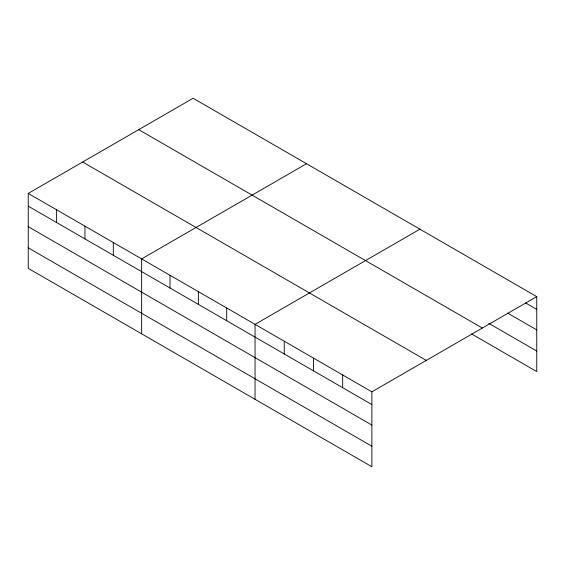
<?xml version="1.0" encoding="UTF-8"?>
<svg xmlns="http://www.w3.org/2000/svg" width="565" height="565" viewBox="0 0 565 565"><rect width="100%" height="100%" fill="white"/><g stroke="black" fill="none" stroke-linecap="round" stroke-linejoin="round"><path stroke-width="0.85" d="M371.883 425.085L371.883 391.827L28.25 193.428L28.25 268.361L371.883 466.754L371.883 425.085L28.25 226.692M471.591 333.95L536.75 371.572L536.75 296.639L193.117 98.246L28.25 193.428M306.513 163.716L141.645 258.897L141.645 333.83M419.915 229.185L255.048 324.374L255.048 399.3M371.883 391.827L536.75 296.639M525.514 302.889L536.75 309.373M507.54 313.038L536.75 329.904M488.817 323.371L536.75 351.049M138.708 129.653L482.341 328.053M82.66 162.021L426.293 360.413M28.25 206.169L371.883 404.561M28.25 247.837L371.883 446.23M342.673 374.962L342.673 387.696M313.462 358.097L313.462 370.831M284.259 341.232L284.259 353.973M226.699 308.003L226.699 320.736M198.35 291.632L198.35 304.373M170.001 275.268L170.001 288.002M113.297 242.533L113.297 255.267M84.948 226.162L84.948 238.903M56.599 209.799L56.599 222.532"/></g></svg>
